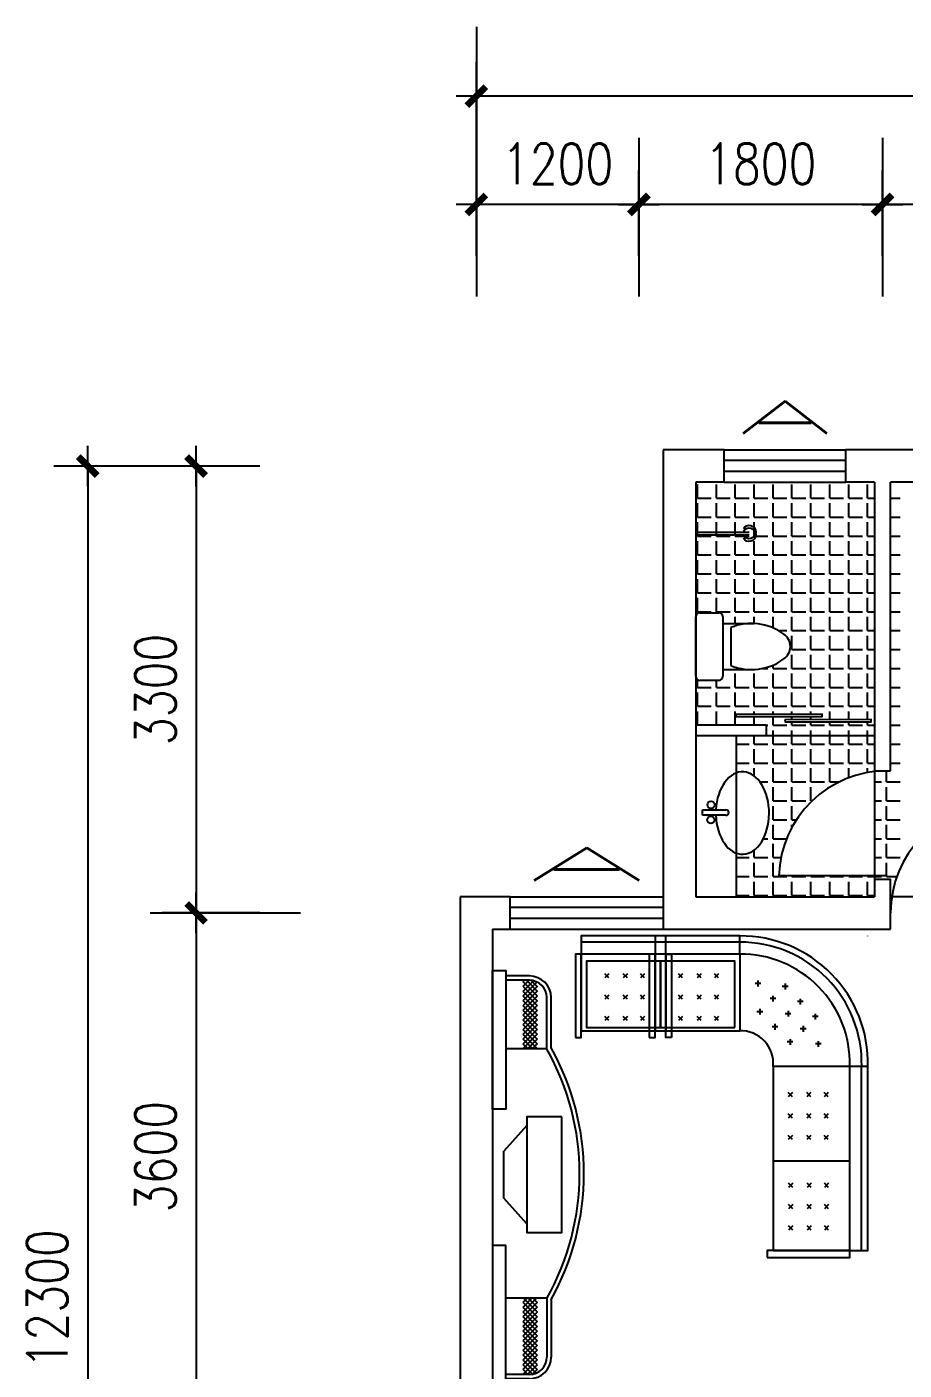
# Model space of a CAD drawing. Extents: x 69609 to 88050, y 8401 to 41656.
# Drawn here: x 69609 to 76089, y 31737 to 41656 of the extents above; entities that cross this region are included whole.
import ezdxf
from ezdxf.enums import TextEntityAlignment as Align

# ---------------------------------------------------------------- set-up
doc = ezdxf.new("R2010")
doc.units = 0
doc.header["$LTSCALE"] = 1000
doc.header["$MEASUREMENT"] = 0
for name, color, linetype in [('AXIS', 250, 'Continuous'), ('LAYER1', 250, 'Continuous'), ('LAYER8', 250, 'Continuous'), ('LVTRY', 250, 'Continuous'), ('TOILET', 250, 'Continuous'), ('WALL', 250, 'Continuous'), ('WINDOW', 250, 'Continuous'), ('WINDOW_TEXT', 250, 'Continuous'), ('家具', 250, 'Continuous'), ('杂线', 250, 'Continuous'), ('洁具', 250, 'Continuous')]:
    doc.layers.add(name, color=color, linetype=linetype)
doc.styles.add('DIM_FONT', font='SIMPLEX.shx', dxfattribs={"width": 0.8})
doc.styles.add('SIMPLEX', font='SIMPLEX.SHX')

# ---------------------------------------------------------------- blocks, each defined once
blk = doc.blocks.new('_DIMX')
blk.add_line((-150, 0), (150, 0))
at = {"const_width": 50}
blk.add_lwpolyline([(-70, -70), (70, 70)], dxfattribs=at)
blk = doc.blocks.new('_LV10')
blk.add_line((0, -37), (0, -432))
blk.add_arc((0, -432), 50, 121.03319, 58.96681)
blk = doc.blocks.new('A$C4AEA3397')
at = {"layer": 'LVTRY', "rotation": 180}
blk.add_blockref('_LV10', (48, -37), dxfattribs=at)
blk = doc.blocks.new('A$C63DD47DA')
at = {"layer": '洁具'}
for p, q in [((280.4, 0), (280.4, 172.6)), ((321, 172.6), (321, 0)), ((321, 0), (280.4, 0))]:
    blk.add_line(p, q, dxfattribs=at)
for centre in [(243.5, 62.3), (355.3, 61)]:
    blk.add_circle(centre, 26.7, dxfattribs=at)
blk.add_arc((300.7, 172.6), 20.3, 0, 180, dxfattribs=at)
blk.add_ellipse((304.5, 294.5), major_axis=(-304.5, 0), ratio=0.6465, start_param=1.625046, end_param=7.77465, dxfattribs=at)
blk = doc.blocks.new('A$C6178324B')
at = {"layer": 'LAYER1'}
h = blk.add_hatch(dxfattribs=at)
h.set_pattern_fill('ANSI37', color=256, scale=250, style=0)
h.set_pattern_definition([(45, (-16927.418, -517.33), (-22.097087, 22.097087), []), (135, (-16927.418, -517.33), (-22.097087, -22.097087), [])])
h.paths.add_polyline_path([(281, 3094), (415, 3094), (415, 3709, 0.122916), (340, 3728), (281, 3728)])
h.paths.add_polyline_path([(415, 793), (281, 793), (281, 90), (340, 90, 0.122916), (415, 109)])
at = {"layer": '家具'}
for p, q in [((0, 3818), (0, 0)), ((340, 3768), (122, 3768)), ((340, 3728), (122, 3728)), ((500, 3094), (500, 3568)), ((540, 3105), (540, 3568)), ((500, 3094), (122, 3094)), ((316, 2388), (103, 2151)), ((103, 1717), (103, 2151)), ((316, 1481), (103, 1717)), ((500, 793), (122, 793)), ((500, 793), (500, 250)), ((540, 782), (540, 250)), ((340, 90), (122, 90)), ((340, 50), (122, 50))]:
    blk.add_line(p, q, dxfattribs=at)
for points in [[(0, 3818), (122, 3818), (122, 2538), (0, 2538)], [(639, 2469), (316, 2469), (316, 1400), (639, 1400)], [(0, 0), (122, 0), (122, 1280), (0, 1280)]]:
    blk.add_lwpolyline(points, close=True, dxfattribs=at)
for centre, radius, start, end in [((340, 3568), 200, 0, 90), ((340, 3568), 160, 0, 90), ((-1535, 1943), 2378, 330.7654, 29.2346), ((-1535, 1943), 2338, 330.5108, 29.4892), ((340, 250), 200, 270, 0), ((340, 250), 160, 270, 0)]:
    blk.add_arc(centre, radius, start, end, dxfattribs=at)

msp = doc.modelspace()

# ---------------------------------------------------------------- linework, layer by layer
at = {"color": 7}
for p, q in [((74759.5, 38533), (75659.5, 38533)), ((75659.5, 38453), (74759.5, 38453)), ((75659.5, 38373), (74759.5, 38373)), ((74759.5, 38293), (75659.5, 38293)), ((74562.3, 38175.7), (74562.3, 38277.3)), ((74702, 38175.7), (74702, 38277.3)), ((74841.7, 38175.7), (74841.7, 38277.3)), ((74981.4, 38175.7), (74981.4, 38277.3)), ((75121.1, 38175.7), (75121.1, 38277.3)), ((75260.8, 38175.7), (75260.8, 38277.3)), ((75400.5, 38175.7), (75400.5, 38277.3)), ((75540.2, 38175.7), (75540.2, 38277.3)), ((75679.9, 38175.7), (75679.9, 38277.3)), ((75819.6, 38175.7), (75819.6, 38277.3)), ((74562.3, 38175.7), (74663.9, 38175.7)), ((74562.3, 38036), (74562.3, 38137.6)), ((74702, 38175.7), (74803.6, 38175.7)), ((74702, 38036), (74702, 38137.6)), ((74841.7, 38175.7), (74943.3, 38175.7)), ((74841.7, 38036), (74841.7, 38137.6)), ((74981.4, 38175.7), (75083, 38175.7)), ((74981.4, 38036), (74981.4, 38137.6)), ((75121.1, 38175.7), (75222.7, 38175.7)), ((75121.1, 38036), (75121.1, 38137.6)), ((75260.8, 38175.7), (75362.4, 38175.7)), ((75260.8, 38036), (75260.8, 38137.6)), ((75400.5, 38175.7), (75502.1, 38175.7)), ((75400.5, 38036), (75400.5, 38137.6)), ((75540.2, 38175.7), (75641.8, 38175.7)), ((75540.2, 38036), (75540.2, 38137.6)), ((75679.9, 38175.7), (75781.5, 38175.7)), ((75679.9, 38036), (75679.9, 38137.6)), ((75819.6, 38175.7), (75869.5, 38175.7)), ((75819.6, 38036), (75819.6, 38137.6)), ((75989.5, 38175.7), (76060.9, 38175.7)), ((74562.3, 38036), (74663.9, 38036)), ((74562.3, 37896.3), (74562.3, 37997.9)), ((74702, 38036), (74803.6, 38036)), ((74702, 37896.3), (74702, 37997.9)), ((74841.7, 38036), (74943.3, 38036)), ((74841.7, 37896.3), (74841.7, 37997.9)), ((74981.4, 38036), (75083, 38036)), ((74981.4, 37896.3), (74981.4, 37997.9)), ((75121.1, 38036), (75222.7, 38036)), ((75121.1, 37896.3), (75121.1, 37997.9)), ((75260.8, 38036), (75362.4, 38036)), ((75260.8, 37896.3), (75260.8, 37997.9)), ((75400.5, 38036), (75502.1, 38036)), ((75400.5, 37896.3), (75400.5, 37997.9)), ((75540.2, 38036), (75641.8, 38036)), ((75540.2, 37896.3), (75540.2, 37997.9)), ((75679.9, 38036), (75781.5, 38036)), ((75679.9, 37896.3), (75679.9, 37997.9)), ((75819.6, 38036), (75869.5, 38036)), ((75819.6, 37896.3), (75819.6, 37997.9)), ((75989.5, 38036), (76060.9, 38036)), ((74562.3, 37896.3), (74663.9, 37896.3)), ((74702, 37896.3), (74803.6, 37896.3)), ((74841.7, 37896.3), (74943.3, 37896.3)), ((74981.4, 37896.3), (75083, 37896.3)), ((75121.1, 37896.3), (75222.7, 37896.3)), ((75260.8, 37896.3), (75362.4, 37896.3)), ((75400.5, 37896.3), (75502.1, 37896.3)), ((75540.2, 37896.3), (75641.8, 37896.3)), ((75679.9, 37896.3), (75781.5, 37896.3)), ((75819.6, 37896.3), (75869.5, 37896.3)), ((75989.5, 37896.3), (76060.9, 37896.3)), ((74562.3, 37756.6), (74562.3, 37858.2)), ((74702, 37756.6), (74702, 37858.2)), ((74841.7, 37756.6), (74841.7, 37858.2)), ((74981.4, 37756.6), (74981.4, 37858.2)), ((75121.1, 37756.6), (75121.1, 37858.2)), ((75260.8, 37756.6), (75260.8, 37858.2)), ((75400.5, 37756.6), (75400.5, 37858.2)), ((75540.2, 37756.6), (75540.2, 37858.2)), ((75679.9, 37756.6), (75679.9, 37858.2)), ((75819.6, 37756.6), (75819.6, 37858.2)), ((74562.3, 37756.6), (74663.9, 37756.6)), ((74562.3, 37616.9), (74562.3, 37718.5)), ((74702, 37756.6), (74803.6, 37756.6)), ((74702, 37616.9), (74702, 37718.5)), ((74841.7, 37756.6), (74943.3, 37756.6)), ((74841.7, 37616.9), (74841.7, 37718.5)), ((74981.4, 37756.6), (75083, 37756.6)), ((74981.4, 37616.9), (74981.4, 37718.5)), ((75121.1, 37756.6), (75222.7, 37756.6)), ((75121.1, 37616.9), (75121.1, 37718.5)), ((75260.8, 37756.6), (75362.4, 37756.6)), ((75260.8, 37616.9), (75260.8, 37718.5)), ((75400.5, 37756.6), (75502.1, 37756.6)), ((75400.5, 37616.9), (75400.5, 37718.5)), ((75540.2, 37756.6), (75641.8, 37756.6)), ((75540.2, 37616.9), (75540.2, 37718.5)), ((75679.9, 37756.6), (75781.5, 37756.6)), ((75679.9, 37616.9), (75679.9, 37718.5)), ((75819.6, 37756.6), (75869.5, 37756.6)), ((75819.6, 37616.9), (75819.6, 37718.5)), ((75989.5, 37756.6), (76060.9, 37756.6)), ((74562.3, 37616.9), (74663.9, 37616.9)), ((74702, 37616.9), (74803.6, 37616.9)), ((74841.7, 37616.9), (74943.3, 37616.9)), ((74981.4, 37616.9), (75083, 37616.9)), ((75121.1, 37616.9), (75222.7, 37616.9)), ((75260.8, 37616.9), (75362.4, 37616.9)), ((75400.5, 37616.9), (75502.1, 37616.9)), ((75540.2, 37616.9), (75641.8, 37616.9)), ((75679.9, 37616.9), (75781.5, 37616.9)), ((75819.6, 37616.9), (75869.5, 37616.9)), ((75989.5, 37616.9), (76060.9, 37616.9)), ((74562.3, 37477.2), (74562.3, 37578.8)), ((74702, 37477.2), (74702, 37578.8)), ((74841.7, 37477.2), (74841.7, 37578.8)), ((74981.4, 37477.2), (74981.4, 37578.8)), ((75121.1, 37477.2), (75121.1, 37578.8)), ((75260.8, 37477.2), (75260.8, 37578.8)), ((75400.5, 37477.2), (75400.5, 37578.8)), ((75540.2, 37477.2), (75540.2, 37578.8)), ((75679.9, 37477.2), (75679.9, 37578.8)), ((75819.6, 37477.2), (75819.6, 37578.8)), ((74562.3, 37477.2), (74663.9, 37477.2)), ((74562.3, 37337.5), (74562.3, 37439.1)), ((74702, 37477.2), (74803.6, 37477.2)), ((74702, 37337.5), (74702, 37439.1)), ((74841.7, 37477.2), (74943.3, 37477.2)), ((74841.7, 37337.5), (74841.7, 37439.1)), ((74981.4, 37477.2), (75083, 37477.2)), ((74981.4, 37337.5), (74981.4, 37439.1)), ((75121.1, 37477.2), (75222.7, 37477.2)), ((75121.1, 37337.5), (75121.1, 37439.1)), ((75260.8, 37477.2), (75362.4, 37477.2)), ((75260.8, 37337.5), (75260.8, 37439.1)), ((75400.5, 37477.2), (75502.1, 37477.2)), ((75400.5, 37337.5), (75400.5, 37439.1)), ((75540.2, 37477.2), (75641.8, 37477.2)), ((75540.2, 37337.5), (75540.2, 37439.1)), ((75679.9, 37477.2), (75781.5, 37477.2)), ((75679.9, 37337.5), (75679.9, 37439.1)), ((75819.6, 37477.2), (75869.5, 37477.2)), ((75819.6, 37337.5), (75819.6, 37439.1)), ((75989.5, 37477.2), (76060.9, 37477.2)), ((74562.3, 37337.5), (74663.9, 37337.5)), ((74702, 37337.5), (74803.6, 37337.5)), ((74841.7, 37337.5), (74943.3, 37337.5)), ((74841.7, 37249.9), (74841.7, 37299.4)), ((74981.4, 37337.5), (75083, 37337.5)), ((74981.4, 37249.8), (74981.4, 37299.4)), ((75121.1, 37337.5), (75222.7, 37337.5)), ((75121.1, 37217.2), (75121.1, 37299.4)), ((75260.8, 37337.5), (75362.4, 37337.5)), ((75260.8, 37197.8), (75260.8, 37299.4)), ((75400.5, 37337.5), (75502.1, 37337.5)), ((75400.5, 37197.8), (75400.5, 37299.4)), ((75540.2, 37337.5), (75641.8, 37337.5)), ((75540.2, 37197.8), (75540.2, 37299.4)), ((75679.9, 37337.5), (75781.5, 37337.5)), ((75679.9, 37197.8), (75679.9, 37299.4)), ((75819.6, 37337.5), (75869.5, 37337.5)), ((75819.6, 37197.8), (75819.6, 37299.4)), ((75989.5, 37337.5), (76060.9, 37337.5)), ((75159.9, 37197.8), (75222.7, 37197.8)), ((75260.8, 37197.8), (75362.4, 37197.8)), ((75400.5, 37197.8), (75502.1, 37197.8)), ((75540.2, 37197.8), (75641.8, 37197.8)), ((75679.9, 37197.8), (75781.5, 37197.8)), ((75819.6, 37197.8), (75869.5, 37197.8)), ((75989.5, 37197.8), (76060.9, 37197.8)), ((75260.8, 37058.1), (75260.8, 37159.7)), ((75400.5, 37058.1), (75400.5, 37159.7)), ((75540.2, 37058.1), (75540.2, 37159.7)), ((75679.9, 37058.1), (75679.9, 37159.7)), ((75819.6, 37058.1), (75819.6, 37159.7)), ((75260.8, 37058.1), (75362.4, 37058.1)), ((75260.8, 36918.4), (75260.8, 37020)), ((75400.5, 37058.1), (75502.1, 37058.1)), ((75400.5, 36918.4), (75400.5, 37020)), ((75540.2, 37058.1), (75641.8, 37058.1)), ((75540.2, 36918.4), (75540.2, 37020)), ((75679.9, 37058.1), (75781.5, 37058.1)), ((75679.9, 36918.4), (75679.9, 37020)), ((75819.6, 37058.1), (75869.5, 37058.1)), ((75819.6, 36918.4), (75819.6, 37020)), ((75989.5, 37058.1), (76060.9, 37058.1)), ((75043.4, 36918.4), (75083, 36918.4)), ((75121.1, 36918.4), (75121.1, 36943.1)), ((75121.1, 36918.4), (75222.7, 36918.4)), ((75260.8, 36918.4), (75362.4, 36918.4)), ((75400.5, 36918.4), (75502.1, 36918.4)), ((75540.2, 36918.4), (75641.8, 36918.4)), ((75679.9, 36918.4), (75781.5, 36918.4)), ((75819.6, 36918.4), (75869.5, 36918.4)), ((75989.5, 36918.4), (76060.9, 36918.4)), ((74562.3, 36778.7), (74562.3, 36835.5)), ((74702, 36778.7), (74702, 36830.1)), ((74841.7, 36778.7), (74841.7, 36880.3)), ((74981.4, 36778.7), (74981.4, 36880.3)), ((75121.1, 36778.7), (75121.1, 36880.3)), ((75260.8, 36778.7), (75260.8, 36880.3)), ((75400.5, 36778.7), (75400.5, 36880.3)), ((75540.2, 36778.7), (75540.2, 36880.3)), ((75679.9, 36778.7), (75679.9, 36880.3)), ((75819.6, 36778.7), (75819.6, 36880.3)), ((74562.3, 36778.7), (74663.9, 36778.7)), ((74562.3, 36639), (74562.3, 36740.6)), ((74702, 36778.7), (74803.6, 36778.7)), ((74702, 36639), (74702, 36740.6)), ((74841.7, 36778.7), (74943.3, 36778.7)), ((74841.7, 36639), (74841.7, 36740.6)), ((74981.4, 36778.7), (75083, 36778.7)), ((74981.4, 36639), (74981.4, 36740.6)), ((75121.1, 36778.7), (75222.7, 36778.7)), ((75121.1, 36639), (75121.1, 36740.6)), ((75260.8, 36778.7), (75362.4, 36778.7)), ((75260.8, 36639), (75260.8, 36740.6)), ((75400.5, 36778.7), (75502.1, 36778.7)), ((75400.5, 36639), (75400.5, 36740.6)), ((75540.2, 36778.7), (75641.8, 36778.7)), ((75540.2, 36639), (75540.2, 36740.6)), ((75679.9, 36778.7), (75781.5, 36778.7)), ((75679.9, 36639), (75679.9, 36740.6)), ((75819.6, 36778.7), (75869.5, 36778.7)), ((75819.6, 36639), (75819.6, 36740.6)), ((75989.5, 36778.7), (76060.9, 36778.7)), ((74562.3, 36639), (74663.9, 36639)), ((74702, 36639), (74803.6, 36639)), ((74841.7, 36639), (74943.3, 36639)), ((74981.4, 36639), (75083, 36639)), ((75121.1, 36639), (75222.7, 36639)), ((75260.8, 36639), (75362.4, 36639)), ((75400.5, 36639), (75502.1, 36639)), ((75540.2, 36639), (75641.8, 36639)), ((75679.9, 36639), (75781.5, 36639)), ((75819.6, 36639), (75869.5, 36639)), ((75989.5, 36639), (76060.9, 36639)), ((74562.3, 36503), (74562.3, 36600.9)), ((74702, 36503), (74702, 36600.9)), ((74841.7, 36503), (74841.7, 36600.9)), ((74981.4, 36577.9), (74981.4, 36600.9)), ((74981.4, 36503), (74981.4, 36562.9)), ((75121.1, 36578.3), (75121.1, 36600.9)), ((75121.1, 36499.3), (75121.1, 36562.9)), ((75260.8, 36578.8), (75260.8, 36600.9)), ((75260.8, 36539.4), (75260.8, 36562.9)), ((75260.8, 36499.3), (75260.8, 36524.7)), ((75400.5, 36579.2), (75400.5, 36600.9)), ((75400.5, 36539.9), (75400.5, 36562.9)), ((75400.5, 36499.3), (75400.5, 36524.7)), ((75540.2, 36540.3), (75540.2, 36600.9)), ((75540.2, 36499.3), (75540.2, 36524.7)), ((75679.9, 36540.7), (75679.9, 36600.9)), ((75679.9, 36499.3), (75679.9, 36524.7)), ((75819.6, 36541.2), (75819.6, 36600.9)), ((75819.6, 36499.3), (75819.6, 36524.7)), ((74981.4, 36359.6), (74981.4, 36423)), ((75069.5, 36499.3), (75083, 36499.3)), ((75121.1, 36499.3), (75222.7, 36499.3)), ((75121.1, 36423), (75121.1, 36461.2)), ((75121.1, 36359.6), (75121.1, 36423)), ((75260.8, 36499.3), (75362.4, 36499.3)), ((75260.8, 36423), (75260.8, 36461.2)), ((75260.8, 36359.6), (75260.8, 36423)), ((75400.5, 36499.3), (75502.1, 36499.3)), ((75400.5, 36423), (75400.5, 36461.2)), ((75400.5, 36359.6), (75400.5, 36423)), ((75540.2, 36499.3), (75641.8, 36499.3)), ((75540.2, 36423), (75540.2, 36461.2)), ((75540.2, 36359.6), (75540.2, 36423)), ((75679.9, 36499.3), (75781.5, 36499.3)), ((75679.9, 36423), (75679.9, 36461.2)), ((75679.9, 36359.6), (75679.9, 36423)), ((75819.6, 36499.3), (75869.5, 36499.3)), ((75819.6, 36423), (75819.6, 36461.2)), ((75819.6, 36359.6), (75819.6, 36423)), ((75989.5, 36499.3), (76060.9, 36499.3)), ((74849.5, 36359.6), (74943.3, 36359.6)), ((74981.4, 36359.6), (75083, 36359.6)), ((74981.4, 36219.9), (74981.4, 36321.5)), ((75121.1, 36359.6), (75222.7, 36359.6)), ((75121.1, 36219.9), (75121.1, 36321.5)), ((75260.8, 36359.6), (75362.4, 36359.6)), ((75260.8, 36219.9), (75260.8, 36321.5)), ((75400.5, 36359.6), (75502.1, 36359.6)), ((75400.5, 36219.9), (75400.5, 36321.5)), ((75540.2, 36359.6), (75641.8, 36359.6)), ((75540.2, 36219.9), (75540.2, 36321.5)), ((75679.9, 36359.6), (75781.5, 36359.6)), ((75679.9, 36219.9), (75679.9, 36321.5)), ((75819.6, 36359.6), (75869.5, 36359.6)), ((75819.6, 36219.9), (75819.6, 36321.5)), ((75989.5, 36359.6), (76060.9, 36359.6)), ((74849.5, 36219.9), (74943.3, 36219.9)), ((74981.4, 36219.9), (75083, 36219.9)), ((75121.1, 36219.9), (75222.7, 36219.9)), ((75260.8, 36219.9), (75362.4, 36219.9)), ((75400.5, 36219.9), (75502.1, 36219.9)), ((75540.2, 36219.9), (75641.8, 36219.9)), ((75679.9, 36219.9), (75781.5, 36219.9)), ((75819.6, 36219.9), (75869.5, 36219.9)), ((75989.5, 36219.9), (76060.9, 36219.9)), ((74981.4, 36124.1), (74981.4, 36181.8)), ((75121.1, 36080.2), (75121.1, 36181.8)), ((75260.8, 36080.2), (75260.8, 36181.8)), ((75400.5, 36080.2), (75400.5, 36181.8)), ((75540.2, 36080.2), (75540.2, 36181.8)), ((75679.9, 36111.1), (75679.9, 36181.8)), ((75819.6, 36150), (75819.6, 36181.8)), ((75959.3, 36080.2), (75959.3, 36163)), ((75024.2, 36080.2), (75083, 36080.2)), ((75121.1, 36080.2), (75222.7, 36080.2)), ((75121.1, 35940.5), (75121.1, 36042.1)), ((75260.8, 36080.2), (75362.4, 36080.2)), ((75260.8, 35940.5), (75260.8, 36042.1)), ((75400.5, 36080.2), (75502.1, 36080.2)), ((75400.5, 35940.5), (75400.5, 36042.1)), ((75540.2, 36080.2), (75609, 36080.2)), ((75540.2, 36041.9), (75540.2, 36042.1)), ((75869.5, 36080.2), (75921.2, 36080.2)), ((75959.3, 36080.2), (76060.9, 36080.2)), ((75959.3, 35940.5), (75959.3, 36042.1)), ((75121.1, 35940.5), (75222.7, 35940.5)), ((75260.8, 35940.5), (75362.4, 35940.5)), ((75400.5, 35940.5), (75409.8, 35940.5)), ((75869.5, 35940.5), (75921.2, 35940.5)), ((75959.3, 35940.5), (76060.9, 35940.5)), ((75121.1, 35800.8), (75121.1, 35902.4)), ((75260.8, 35800.8), (75260.8, 35902.4)), ((75959.3, 35800.8), (75959.3, 35902.4)), ((75121.1, 35800.8), (75222.7, 35800.8)), ((75121.1, 35661.1), (75121.1, 35762.7)), ((75260.8, 35800.8), (75293.9, 35800.8)), ((75260.8, 35745.4), (75260.8, 35762.7)), ((75869.5, 35800.8), (75921.2, 35800.8)), ((75959.3, 35800.8), (76060.9, 35800.8)), ((75959.3, 35661.1), (75959.3, 35762.7)), ((75049.2, 35661.1), (75083, 35661.1)), ((75121.1, 35661.1), (75221.1, 35661.1)), ((75121.1, 35521.4), (75121.1, 35623)), ((75869.5, 35661.1), (75921.2, 35661.1)), ((75959.3, 35661.1), (76060.9, 35661.1)), ((75959.3, 35521.4), (75959.3, 35623)), ((74849.5, 35521.4), (74943.3, 35521.4)), ((74981.4, 35521.4), (74981.4, 35576.8)), ((74981.4, 35521.4), (75083, 35521.4)), ((75121.1, 35521.4), (75179.3, 35521.4)), ((75869.5, 35521.4), (75921.2, 35521.4)), ((75959.3, 35521.4), (76060.9, 35521.4)), ((74981.4, 35381.7), (74981.4, 35483.3)), ((75121.1, 35381.7), (75121.1, 35483.3)), ((75959.3, 35381.7), (75959.3, 35483.3)), ((74849.5, 35381.7), (74943.3, 35381.7)), ((74981.4, 35381.7), (75083, 35381.7)), ((74981.4, 35242), (74981.4, 35343.6)), ((75121.1, 35381.7), (75222.7, 35381.7)), ((75121.1, 35242), (75121.1, 35343.6)), ((75963.5, 35385.7), (75163.8, 35385.7)), ((75260.8, 35381.7), (75260.8, 35385.7)), ((75260.8, 35381.7), (75362.4, 35381.7)), ((75260.8, 35242), (75260.8, 35343.6)), ((75400.5, 35381.7), (75400.5, 35385.7)), ((75400.5, 35381.7), (75502.1, 35381.7)), ((75400.5, 35242), (75400.5, 35343.6)), ((75540.2, 35381.7), (75540.2, 35385.7)), ((75540.2, 35381.7), (75641.8, 35381.7)), ((75540.2, 35242), (75540.2, 35343.6)), ((75679.9, 35381.7), (75679.9, 35385.7)), ((75679.9, 35381.7), (75781.5, 35381.7)), ((75679.9, 35242), (75679.9, 35343.6)), ((75819.6, 35381.7), (75819.6, 35385.7)), ((75819.6, 35381.7), (75869.5, 35381.7)), ((75819.6, 35242), (75819.6, 35343.6)), ((75869.5, 35381.7), (75921.2, 35381.7)), ((75959.3, 35381.7), (76036, 35381.7)), ((73179.5, 35233), (74309.5, 35233)), ((74849.5, 35242), (74943.3, 35242)), ((74981.4, 35242), (75083, 35242)), ((75121.1, 35242), (75222.7, 35242)), ((75260.8, 35242), (75362.4, 35242)), ((75400.5, 35242), (75502.1, 35242)), ((75540.2, 35242), (75641.8, 35242)), ((75679.9, 35242), (75781.5, 35242)), ((75819.6, 35242), (75869.5, 35242)), ((75989.5, 35242), (76000, 35242)), ((74309.5, 35153), (73179.5, 35153)), ((74309.5, 35073), (73179.5, 35073)), ((73179.5, 34993), (74309.5, 34993)), ((73907.5, 34633.3), (73877.3, 34663.4)), ((73907.5, 34663.4), (73877.3, 34633.3)), ((74044.6, 34633.3), (74014.5, 34663.4)), ((74044.6, 34663.4), (74014.5, 34633.3)), ((74171.6, 34633.3), (74141.5, 34663.4)), ((74171.6, 34663.4), (74141.5, 34633.3)), ((74453.2, 34663.4), (74423, 34633.3)), ((74453.2, 34633.3), (74423, 34663.4)), ((74590.4, 34663.4), (74560.2, 34633.3)), ((74590.4, 34633.3), (74560.2, 34663.4)), ((74717.4, 34663.4), (74687.2, 34633.3)), ((74717.4, 34633.3), (74687.2, 34663.4)), ((75030.3, 34591.6), (74987.6, 34591.6)), ((75008.9, 34612.9), (75008.9, 34570.2)), ((75231.5, 34569.9), (75188.9, 34569.9)), ((75210.2, 34591.3), (75210.2, 34548.6)), ((73907.5, 34505.9), (73877.3, 34475.7)), ((73907.5, 34475.7), (73877.3, 34505.9)), ((74044.6, 34475.7), (74014.5, 34505.9)), ((74044.6, 34505.9), (74014.5, 34475.7)), ((74171.6, 34475.7), (74141.5, 34505.9)), ((74171.6, 34505.9), (74141.5, 34475.7)), ((74453.2, 34475.7), (74423, 34505.9)), ((74453.2, 34505.9), (74423, 34475.7)), ((74590.4, 34505.9), (74560.2, 34475.7)), ((74590.4, 34475.7), (74560.2, 34505.9)), ((74717.4, 34505.9), (74687.2, 34475.7)), ((74717.4, 34475.7), (74687.2, 34505.9)), ((75141.7, 34480.1), (75099, 34480.1)), ((75120.4, 34501.5), (75120.4, 34458.8)), ((75343, 34458.5), (75300.3, 34458.5)), ((75321.6, 34479.8), (75321.6, 34437.2)), ((73907.5, 34318.1), (73877.3, 34348.3)), ((73907.5, 34348.3), (73877.3, 34318.1)), ((74044.6, 34318.1), (74014.5, 34348.3)), ((74044.6, 34348.3), (74014.5, 34318.1)), ((74171.6, 34318.1), (74141.5, 34348.3)), ((74171.6, 34348.3), (74141.5, 34318.1)), ((74453.2, 34348.3), (74423, 34318.1)), ((74453.2, 34318.1), (74423, 34348.3)), ((74590.4, 34348.3), (74560.2, 34318.1)), ((74590.4, 34318.1), (74560.2, 34348.3)), ((74717.4, 34348.3), (74687.2, 34318.1)), ((74717.4, 34318.1), (74687.2, 34348.3)), ((75044.7, 34383.1), (75002.1, 34383.1)), ((75023.4, 34404.5), (75023.4, 34361.8)), ((75253.1, 34368.7), (75210.5, 34368.7)), ((75231.8, 34390), (75231.8, 34347.4)), ((75454.4, 34347.1), (75411.7, 34347.1)), ((75433.1, 34368.4), (75433.1, 34325.7)), ((75156.2, 34271.7), (75113.5, 34271.7)), ((75134.8, 34293), (75134.8, 34250.4)), ((75364.6, 34257.3), (75321.9, 34257.3)), ((75343.3, 34278.6), (75343.3, 34235.9)), ((75267.6, 34160.3), (75224.9, 34160.3)), ((75246.3, 34181.6), (75246.3, 34138.9)), ((75476, 34145.8), (75433.4, 34145.8)), ((75454.7, 34167.2), (75454.7, 34124.5)), ((75263.8, 33755.6), (75233.7, 33785.8)), ((75263.8, 33785.8), (75233.7, 33755.6)), ((75401, 33755.6), (75370.8, 33785.8)), ((75401, 33785.8), (75370.8, 33755.6)), ((75528, 33755.6), (75497.8, 33785.8)), ((75528, 33785.8), (75497.8, 33755.6)), ((75263.8, 33628.2), (75233.7, 33598)), ((75263.8, 33598), (75233.7, 33628.2)), ((75401, 33598), (75370.8, 33628.2)), ((75401, 33628.2), (75370.8, 33598)), ((75528, 33598), (75497.8, 33628.2)), ((75528, 33628.2), (75497.8, 33598)), ((75263.8, 33440.4), (75233.7, 33470.6)), ((75263.8, 33470.6), (75233.7, 33440.4)), ((75401, 33440.4), (75370.8, 33470.6)), ((75401, 33470.6), (75370.8, 33440.4)), ((75528, 33440.4), (75497.8, 33470.6)), ((75528, 33470.6), (75497.8, 33440.4)), ((75266.1, 33116.5), (75236, 33086.4)), ((75266.1, 33086.4), (75236, 33116.5)), ((75403.3, 33116.5), (75373.1, 33086.4)), ((75403.3, 33086.4), (75373.1, 33116.5)), ((75530.3, 33116.5), (75500.1, 33086.4)), ((75530.3, 33086.4), (75500.1, 33116.5)), ((75266.1, 32928.8), (75236, 32958.9)), ((75266.1, 32958.9), (75236, 32928.8)), ((75403.3, 32958.9), (75373.1, 32928.8)), ((75403.3, 32928.8), (75373.1, 32958.9)), ((75530.3, 32958.9), (75500.1, 32928.8)), ((75530.3, 32928.8), (75500.1, 32958.9)), ((75266.1, 32801.3), (75236, 32771.2)), ((75266.1, 32771.2), (75236, 32801.3)), ((75403.3, 32801.3), (75373.1, 32771.2)), ((75403.3, 32771.2), (75373.1, 32801.3)), ((75530.3, 32801.3), (75500.1, 32771.2)), ((75530.3, 32771.2), (75500.1, 32801.3))]:
    msp.add_line(p, q, dxfattribs=at)
at = {"color": 7, "linetype": 'Continuous'}
for p, q in [((74328.8, 34809), (74328.8, 34943)), ((74874.6, 34809), (74874.6, 34943)), ((74328.8, 34896.9), (73703.8, 34896.9)), ((74874.6, 34896.9), (74249.5, 34896.9)), ((74328.8, 34809), (73703.8, 34809)), ((74874.6, 34809), (74249.5, 34809)), ((74328.8, 34801.7), (74328.8, 34237.3)), ((74874.6, 34801.7), (74874.6, 34237.3)), ((75687.5, 32614.7), (75687.5, 33979.5)), ((75775.5, 32614.7), (75775.5, 33979.5)), ((75680.2, 33281), (75115.8, 33281))]:
    msp.add_line(p, q, dxfattribs=at)
at = {"color": 7}
for points in [[(74846.4, 36577.5), (74848.9, 36562.9), (75483.7, 36562.9), (75483.6, 36579.5)], [(75208.3, 36539.3), (75210.8, 36524.7), (75845.7, 36524.7), (75845.6, 36541.3)]]:
    msp.add_lwpolyline(points, close=True, dxfattribs=at)
at = {"color": 7, "linetype": 'Continuous'}
for points in [[(74328.8, 34943), (73703.8, 34943), (73703.8, 34243), (74328.8, 34243)], [(74874.6, 34943), (74249.5, 34943), (74249.5, 34243), (74874.6, 34243)]]:
    msp.add_lwpolyline(points, dxfattribs=at)
for points in [[(73661.3, 34193.3), (73703.8, 34193.3), (73703.8, 34809), (73661.3, 34809)], [(74292.2, 34266.6), (74292.2, 34757.7), (73742.3, 34757.7), (73742.3, 34266.6)], [(74207, 34193.3), (74249.5, 34193.3), (74249.5, 34809), (74207, 34809)], [(74837.9, 34266.6), (74837.9, 34757.7), (74288.1, 34757.7), (74288.1, 34266.6)], [(74371.3, 34193.3), (74328.8, 34193.3), (74328.8, 34809), (74371.3, 34809)], [(75121.6, 32620.1), (75821.6, 32620.1), (75821.6, 33979.5), (75121.6, 33979.5)], [(75077.1, 32568.6), (75687.5, 32568.6), (75687.5, 32620.1), (75077.1, 32620.1)]]:
    msp.add_lwpolyline(points, close=True, dxfattribs=at)
at = {"color": 7}
for centre, start, end in [((75963.5, 35363), 90, 178.37686), ((76789.5, 35113), 91.62314, 180)]:
    msp.add_arc(centre, 800, start, end, dxfattribs=at)
at = {"color": 7, "linetype": 'Continuous'}
for centre, radius, start, end in [((74882, 34003.1), 939.9, 358.55953, 90.44893), ((74882, 34003.1), 893.8, 358.55953, 90.44893), ((74882, 34003.1), 805.9, 358.55953, 90.44893), ((74881.7, 34002.2), 240.9, 354.58823, 91.70214)]:
    msp.add_arc(centre, radius, start, end, dxfattribs=at)
at = {"layer": 'AXIS', "color": 7}
for p, q in [((72929.5, 41656), (72929.5, 39665.5)), ((72929.5, 39965.5), (72929.5, 41394.8)), ((84928.5, 41144.8), (72930.5, 41144.8)), ((74129.5, 40835.6), (74129.5, 39665.5)), ((75929.5, 40835.6), (75929.5, 39665.5)), ((72929.5, 39965.5), (72929.5, 40594.8)), ((74129.5, 39965.5), (74129.5, 40594.8)), ((74129.5, 39965.5), (74129.5, 40594.8)), ((75929.5, 39965.5), (75929.5, 40594.8)), ((75929.5, 39965.5), (75929.5, 40594.8)), ((74128.5, 40344.8), (72930.5, 40344.8)), ((75928.5, 40344.8), (74130.5, 40344.8)), ((77628.5, 40344.8), (75930.5, 40344.8)), ((71329.5, 38413), (69808.9, 38413)), ((70058.9, 38412), (70058.9, 26114)), ((71329.5, 38413), (70608.9, 38413)), ((70858.9, 38412), (70858.9, 35114)), ((74849.5, 36423), (74849.5, 35233)), ((75069.5, 36423), (75869.5, 36423)), ((70520.5, 35113), (71629.5, 35113)), ((71329.5, 35113), (70608.9, 35113)), ((71329.5, 35113), (70608.9, 35113)), ((70858.9, 35112), (70858.9, 31514))]:
    msp.add_line(p, q, dxfattribs=at)
at = {"layer": 'LAYER8', "color": 7}
for p, q in [((74549.5, 36503), (75069.5, 36503)), ((74549.5, 36423), (75069.5, 36423)), ((75069.5, 36503), (75069.5, 36423))]:
    msp.add_line(p, q, dxfattribs=at)
at = {"layer": 'TOILET', "color": 7}
for p, q in [((74549.5, 36860.1), (74549.5, 37300.1)), ((74579.5, 37330.1), (74719.5, 37330.1)), ((74749.5, 37300.1), (74749.5, 36860.1)), ((74749.9, 37249.9), (74979.9, 37249.9)), ((74809.9, 37219.9), (74809.9, 36940.4)), ((74749.9, 36910.4), (74979.9, 36910.4)), ((74719.5, 36830.1), (74579.5, 36830.1))]:
    msp.add_line(p, q, dxfattribs=at)
for centre, radius, start, end in [((74579.5, 37300.1), 30, 90, 180), ((74719.5, 37300.1), 30, 0, 90), ((74962.4, 36852.8), 397.5, 53.36186, 112.54952), ((75139.1, 37080.1), 109.8, 303.45086, 56.54914), ((74962.4, 37307.5), 397.5, 247.45048, 306.63814), ((74579.5, 36860.1), 30, 180, 270), ((74719.5, 36860.1), 30, 270, 0)]:
    msp.add_arc(centre, radius, start, end, dxfattribs=at)
at = {"layer": 'WALL', "color": 7}
for p, q in [((74309.5, 38533), (74309.5, 34993)), ((74759.5, 38533), (74309.5, 38533)), ((74759.5, 38293), (74759.5, 38533)), ((75659.5, 38293), (75659.5, 38533)), ((76199.5, 38533), (75659.5, 38533)), ((74549.5, 38293), (74549.5, 35233)), ((74759.5, 38293), (74549.5, 38293)), ((75869.5, 38293), (75659.5, 38293)), ((75869.5, 38293), (75869.5, 36163)), ((75989.5, 36163), (75989.5, 38293)), ((76199.5, 38293), (75989.5, 38293)), ((75869.5, 36163), (75989.5, 36163)), ((75869.5, 35363), (75869.5, 35233)), ((75869.5, 35363), (75989.5, 35363)), ((75989.5, 34993), (75989.5, 35363)), ((72809.5, 35233), (72809.5, 27493)), ((73179.5, 35233), (72809.5, 35233)), ((73179.5, 34993), (73179.5, 35233)), ((74549.5, 35233), (75869.5, 35233)), ((73049.5, 34993), (73049.5, 31633)), ((73049.5, 34993), (73179.5, 34993)), ((74309.5, 34993), (75989.5, 34993))]:
    msp.add_line(p, q, dxfattribs=at)
at = {"layer": 'WINDOW', "color": 7}
for p, q in [((75869.5, 36163), (75869.5, 35363)), ((76789.5, 35233), (75989.5, 35233))]:
    msp.add_line(p, q, dxfattribs=at)

# ---------------------------------------------------------------- block references
at = {"color": 7, "xscale": -1, "rotation": 270}
for p in [(74549.5, 37877.6), (74549.5, 37857.6)]:
    msp.add_blockref('A$C4AEA3397', p, dxfattribs=at)
at = {"layer": 'AXIS', "color": 7}
for p, rotation in [((72929.5, 41144.8), 180), ((72929.5, 40344.8), 180), ((74129.5, 40344.8), 180), ((75929.5, 40344.8), 180), ((70058.9, 38413), 90), ((70858.9, 38413), 90), ((70858.9, 35113), 270), ((70858.9, 35113), 90)]:
    msp.add_blockref('_DIMX', p, dxfattribs=dict(at, rotation=rotation))
for p in [(74129.5, 40344.8), (75929.5, 40344.8)]:
    msp.add_blockref('_DIMX', p, dxfattribs=at)
at = {"layer": '家具', "color": 7, "xscale": 0.8, "yscale": 0.8, "zscale": 0.8}
msp.add_blockref('A$C6178324B', (73049.5, 31633), dxfattribs=at)
at = {"layer": '杂线', "color": 7, "rotation": 270}
msp.add_blockref('A$C63DD47DA', (74600.5, 36154.9), dxfattribs=at)

# ---------------------------------------------------------------- texts
at = {"color": 7, "style": 'DIM_FONT', "width": 0.8, "flags": 9}
for tag, s in [('XSIZE', '500'), ('YSIZE', '650')]:
    msp.add_attdef(tag, (74549.5, 37080.1), s, height=0.5, rotation=270, dxfattribs=at)
at = {"color": 7, "style": 'DIM_FONT', "text_generation_flag": 4, "width": 0.8, "flags": 9}
for tag, s in [('XSIZE', '2374'), ('YSIZE', '1615')]:
    msp.add_attdef(tag, (75819, 34942.3), s, height=0.5, rotation=90, dxfattribs=at)
at = {"layer": 'AXIS', "color": 7, "char_height": 300, "attachment_point": 5, "style": 'DIM_FONT'}
for s, insert in [('\\A1;1200', (73529.5, 40644.8)), ('\\A1;1800', (75029.5, 40644.8))]:
    msp.add_mtext(s, dxfattribs=dict(at, insert=insert))
at = {"layer": 'AXIS', "color": 7, "char_height": 300, "attachment_point": 5, "rotation": 90, "style": 'DIM_FONT'}
for s, insert in [('\\A1;3300', (70558.9, 36763)), ('\\A1;3600', (70558.9, 33313)), ('\\A1;12300', (69758.9, 32263))]:
    msp.add_mtext(s, dxfattribs=dict(at, insert=insert))
at = {"layer": 'WINDOW_TEXT', "color": 7, "style": 'SIMPLEX', "flags": 9}
for width, p in [(3.75, (75209.5, 38773)), (4.708333, (73744.5, 35473))]:
    msp.add_attdef('A', text='', height=240, dxfattribs=dict(at, width=width)).set_placement(p, align=Align.MIDDLE)

doc.saveas('drawing.dxf')
